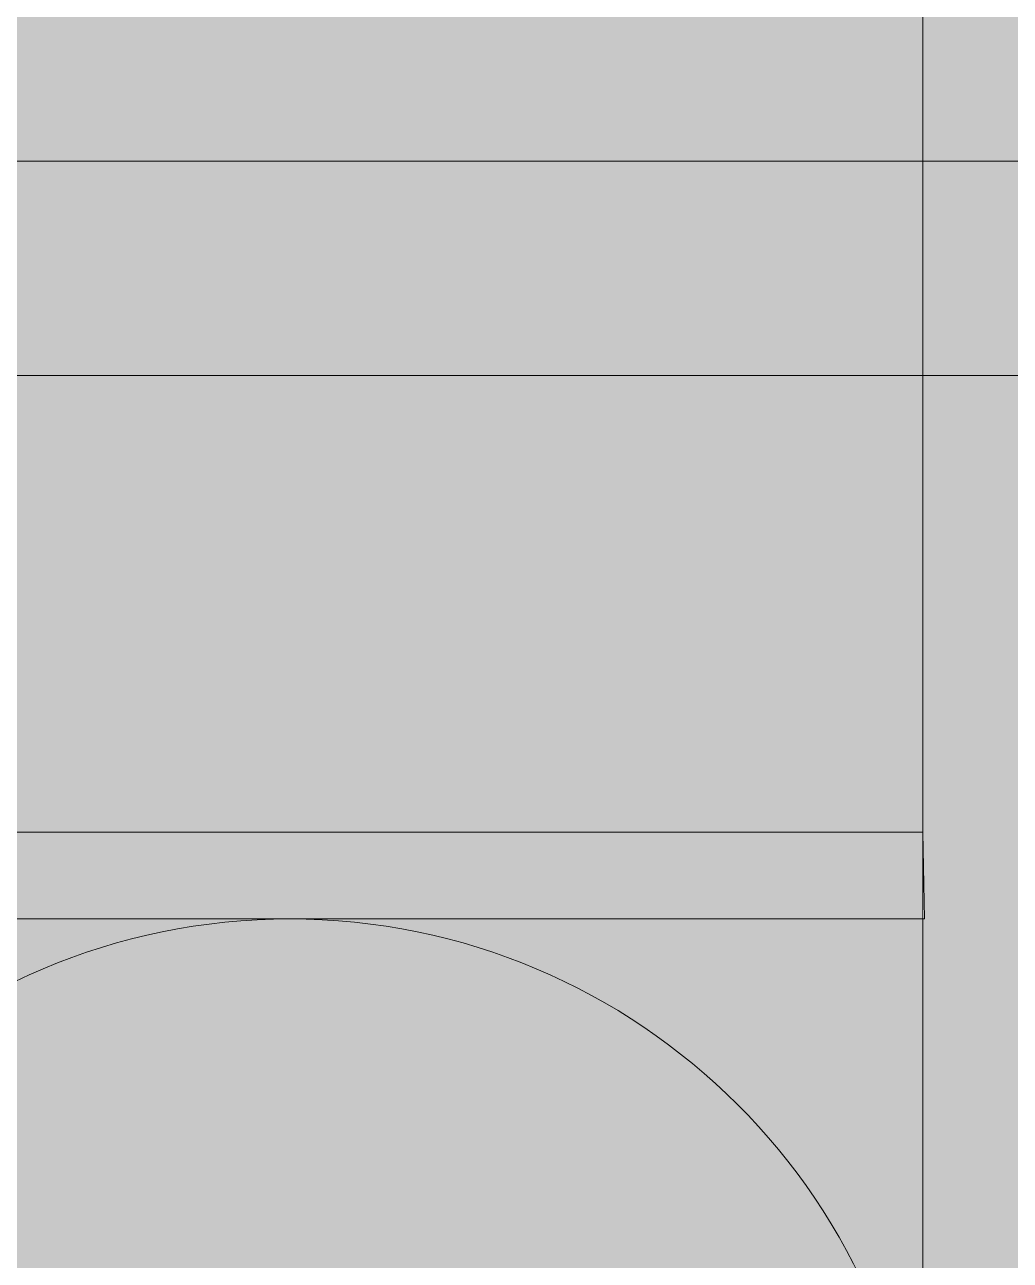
# Model space of a CAD drawing. Header units: millimetres. Extents: x 35877 to 3066687, y -650199 to -40525.
# Drawn here: x 148846.65 to 148869.64, y -179555.64 to -179526.83 of the extents above; entities that cross this region are included whole.
import ezdxf

# ---------------------------------------------------------------- set-up
doc = ezdxf.new("R2010")
doc.units = ezdxf.units.MM
doc.header["$MEASUREMENT"] = 0
doc.layers.add('AR HATCH-7', color=7, linetype='Continuous')
doc.layers.add('FURNITURE', color=32, linetype='Continuous', lineweight=9)

msp = doc.modelspace()

# ---------------------------------------------------------------- hatches: boundary and pattern name
at = {"layer": 'AR HATCH-7', "lineweight": 0, "true_color": 0xe7e2df, "transparency": 33554687}
h = msp.add_hatch(color=254, dxfattribs=at)
h.dxf.hatch_style = 1
h.paths.add_polyline_path([(148908.598580619, -179480.5810025607), (148872.5985806184, -179480.5810025607), (148872.5985806184, -179485.5810025607), (148908.598580619, -179485.5810025607)])
h.paths.add_polyline_path([(148908.598580619, -179460.5810025607), (148872.5985806184, -179460.5810025607), (148872.5985806184, -179480.5810025607), (148908.598580619, -179480.5810025607)])
h.paths.add_polyline_path([(148872.5985806184, -179460.5810025607), (148867.5985806184, -179460.5810025607), (148867.5985806184, -179480.5810025607), (148872.5985806184, -179480.5810025607)])
h.paths.add_polyline_path([(148867.5985806184, -179460.5810025607), (148829.0985806184, -179460.5810025607), (148829.0985806184, -179480.5810025607), (148867.5985806184, -179480.5810025607)])
h.paths.add_polyline_path([(148854.416389798, -179473.1693329382), (148842.2807714387, -179473.1693329382), (148842.2807714387, -179468.7614215419), (148854.416389798, -179468.7614215419)], flags=16)
h.paths.add_polyline_path([(148867.5985806184, -179480.5810025607), (148829.0985806184, -179480.5810025607), (148829.0985806184, -179485.5810025607), (148867.5985806184, -179485.5810025607)])
h.paths.add_polyline_path([(148872.5985806184, -179480.5810025607), (148867.5985806184, -179480.5810025607), (148867.5985806184, -179485.5810025607), (148872.5985806184, -179485.5810025607)])
h.paths.add_polyline_path([(148872.5985806184, -179485.5810025607), (148867.5985806184, -179485.5810025607), (148867.5985806184, -179530.009991366), (148872.5985806184, -179530.009991366)])
h.paths.add_polyline_path([(148867.5985806184, -179485.5810025607), (148829.0985806184, -179485.5810025607), (148829.0985806184, -179530.009991366), (148867.5985806184, -179530.009991366)])
h.paths.add_polyline_path([(148863.5946534808, -179488.9586528944), (148863.5946534808, -179526.6323410323), (148833.102507756, -179526.6323410323), (148833.102507756, -179488.9586528944)], flags=16)
h.paths.add_polyline_path([(148867.5985806184, -179530.009991366), (148829.0985806184, -179530.009991366), (148829.0985806184, -179535.009991366), (148867.5985806184, -179535.009991366)])
h.paths.add_polyline_path([(148872.5985806184, -179530.009991366), (148867.5985806184, -179530.009991366), (148867.5985806184, -179535.009991366), (148872.5985806184, -179535.009991366)])
h.paths.add_polyline_path([(148872.5985806184, -179535.009991366), (148867.5985806184, -179535.009991366), (148867.5985806184, -179545.6576019071), (148867.6377329728, -179547.6820088353), (148867.5985806184, -179547.6820088353), (148867.5985806184, -179578.5810025606), (148872.5985806184, -179578.5810025606)])
h.paths.add_polyline_path([(148867.5985806184, -179535.009991366), (148829.0985806184, -179535.009991366), (148829.0985806184, -179545.6576019056), (148867.5985806184, -179545.6576019056)])
edge = h.paths.add_edge_path()
edge.add_line((148867.5985806184, -179547.6820088353), (148853.0482574064, -179547.6820088353))
edge.add_arc((148852.8318348521, -179562.4471685636), 14.76674576621739, -1.1289102985756472e-10, 89.16023861221731, ccw=False)
edge.add_line((148867.5985806184, -179562.4471685636), (148867.5985806184, -179547.6820088353))
edge = h.paths.add_edge_path()
edge.add_arc((148852.8318348521, -179562.4471685636), 14.76674576624646, -89.16023861221731, 1.1289102985756472e-10, ccw=False)
edge.add_line((148853.0482574064, -179577.2123282919), (148867.5985806184, -179577.2123282919))
edge.add_line((148867.5985806184, -179577.2123282919), (148867.5985806184, -179562.4471685636))
edge = h.paths.add_edge_path()
edge.add_arc((148852.8318348521, -179562.4471685636), 14.76674576624646, 90.83976138778269, 180.0000000001129, ccw=False)
edge.add_line((148852.6154122979, -179547.6820088353), (148829.0985806184, -179547.6820088353))
edge.add_line((148829.0985806184, -179547.6820088353), (148829.0985806184, -179578.5810025606))
edge.add_line((148829.0985806184, -179578.5810025606), (148838.0650890859, -179578.5810025606))
edge.add_line((148838.0650890859, -179578.5810025606), (148838.0650890859, -179577.2123282919))
edge.add_line((148838.0650890859, -179577.2123282919), (148852.6154122979, -179577.2123282919))
edge.add_arc((148852.8318348521, -179562.4471685636), 14.76674576621739, 179.9999999998871, 269.16023861221726, ccw=False)
h.paths.add_polyline_path([(148829.0985806184, -179547.6820088353), (148824.0985806184, -179547.6820088353), (148824.0985806184, -179578.5810025606), (148829.0985806184, -179578.5810025606)])
h.paths.add_polyline_path([(148829.0985806184, -179535.009991366), (148824.0985806184, -179535.009991366), (148824.0985806184, -179545.6576019056), (148829.0985806184, -179545.6576019056)])
h.paths.add_polyline_path([(148829.0985806184, -179530.009991366), (148824.0985806184, -179530.009991366), (148824.0985806184, -179535.009991366), (148829.0985806184, -179535.009991366)])
h.paths.add_polyline_path([(148829.0985806184, -179485.5810025607), (148824.0985806184, -179485.5810025607), (148824.0985806184, -179530.009991366), (148829.0985806184, -179530.009991366)])
h.paths.add_polyline_path([(148829.0985806184, -179480.5810025607), (148824.0985806184, -179480.5810025607), (148824.0985806184, -179485.5810025607), (148829.0985806184, -179485.5810025607)])
h.paths.add_polyline_path([(148829.0985806184, -179460.5810025607), (148824.0985806184, -179460.5810025607), (148824.0985806184, -179480.5810025607), (148829.0985806184, -179480.5810025607)])
h.paths.add_polyline_path([(148854.416389798, -179468.7614215419), (148842.2807714387, -179468.7614215419), (148842.2807714387, -179473.1693329382), (148854.416389798, -179473.1693329382)], flags=16)
at = {"layer": 'AR HATCH-7', "lineweight": 0, "true_color": 0xc0ad7c, "transparency": 33554610}
h = msp.add_hatch(color=43, dxfattribs=at)
h.dxf.hatch_style = 1
h.paths.add_polyline_path([(148867.5985806183, -179545.6576019056), (148824.0985806184, -179545.6576019078), (148824.0985806184, -179547.6820088376), (148867.5985806183, -179547.6820088353)])
at = {"layer": 'AR HATCH-7', "lineweight": 0, "true_color": 0xc29100, "transparency": 33554610}
h = msp.add_hatch(color=42, dxfattribs=at)
h.dxf.hatch_style = 1
h.paths.add_polyline_path([(148867.5985806184, -179562.4471685636, 0.4099272296450643), (148853.0482574064, -179547.6820088353), (148852.6154122979, -179547.6820088353, 0.4099272296450642), (148838.0650890859, -179562.4471685636, 0.4099272296450642), (148852.6154122979, -179577.2123282919), (148853.0482574064, -179577.2123282919, 0.4099272296450643)])

# ---------------------------------------------------------------- linework, layer by layer
at = {"layer": 'FURNITURE', "lineweight": 0, "transparency": 33554687}
for p, q in [((148867.5985806184, -179467.5810025604), (148867.5985806184, -179578.5810025607)), ((148824.0985806184, -179530.009991366), (148908.598580619, -179530.009991366)), ((148824.0985806184, -179535.009991366), (148908.598580619, -179535.009991366))]:
    msp.add_line(p, q, dxfattribs=at)
at = {"layer": 'FURNITURE', "color": 251, "lineweight": 0, "true_color": 0x636466, "transparency": 33554687}
msp.add_lwpolyline([(148824.0790044411, -179545.6576019056), (148867.5985806183, -179545.6576019056), (148867.6377329728, -179547.6820088353), (148824.1181567956, -179547.6820088353)], close=True, dxfattribs=at)
at = {"layer": 'FURNITURE', "lineweight": 0, "transparency": 33554687}
msp.add_circle((148852.8318348521, -179562.4471685636), 14.76674576624649, dxfattribs=at)

doc.saveas('drawing.dxf')
